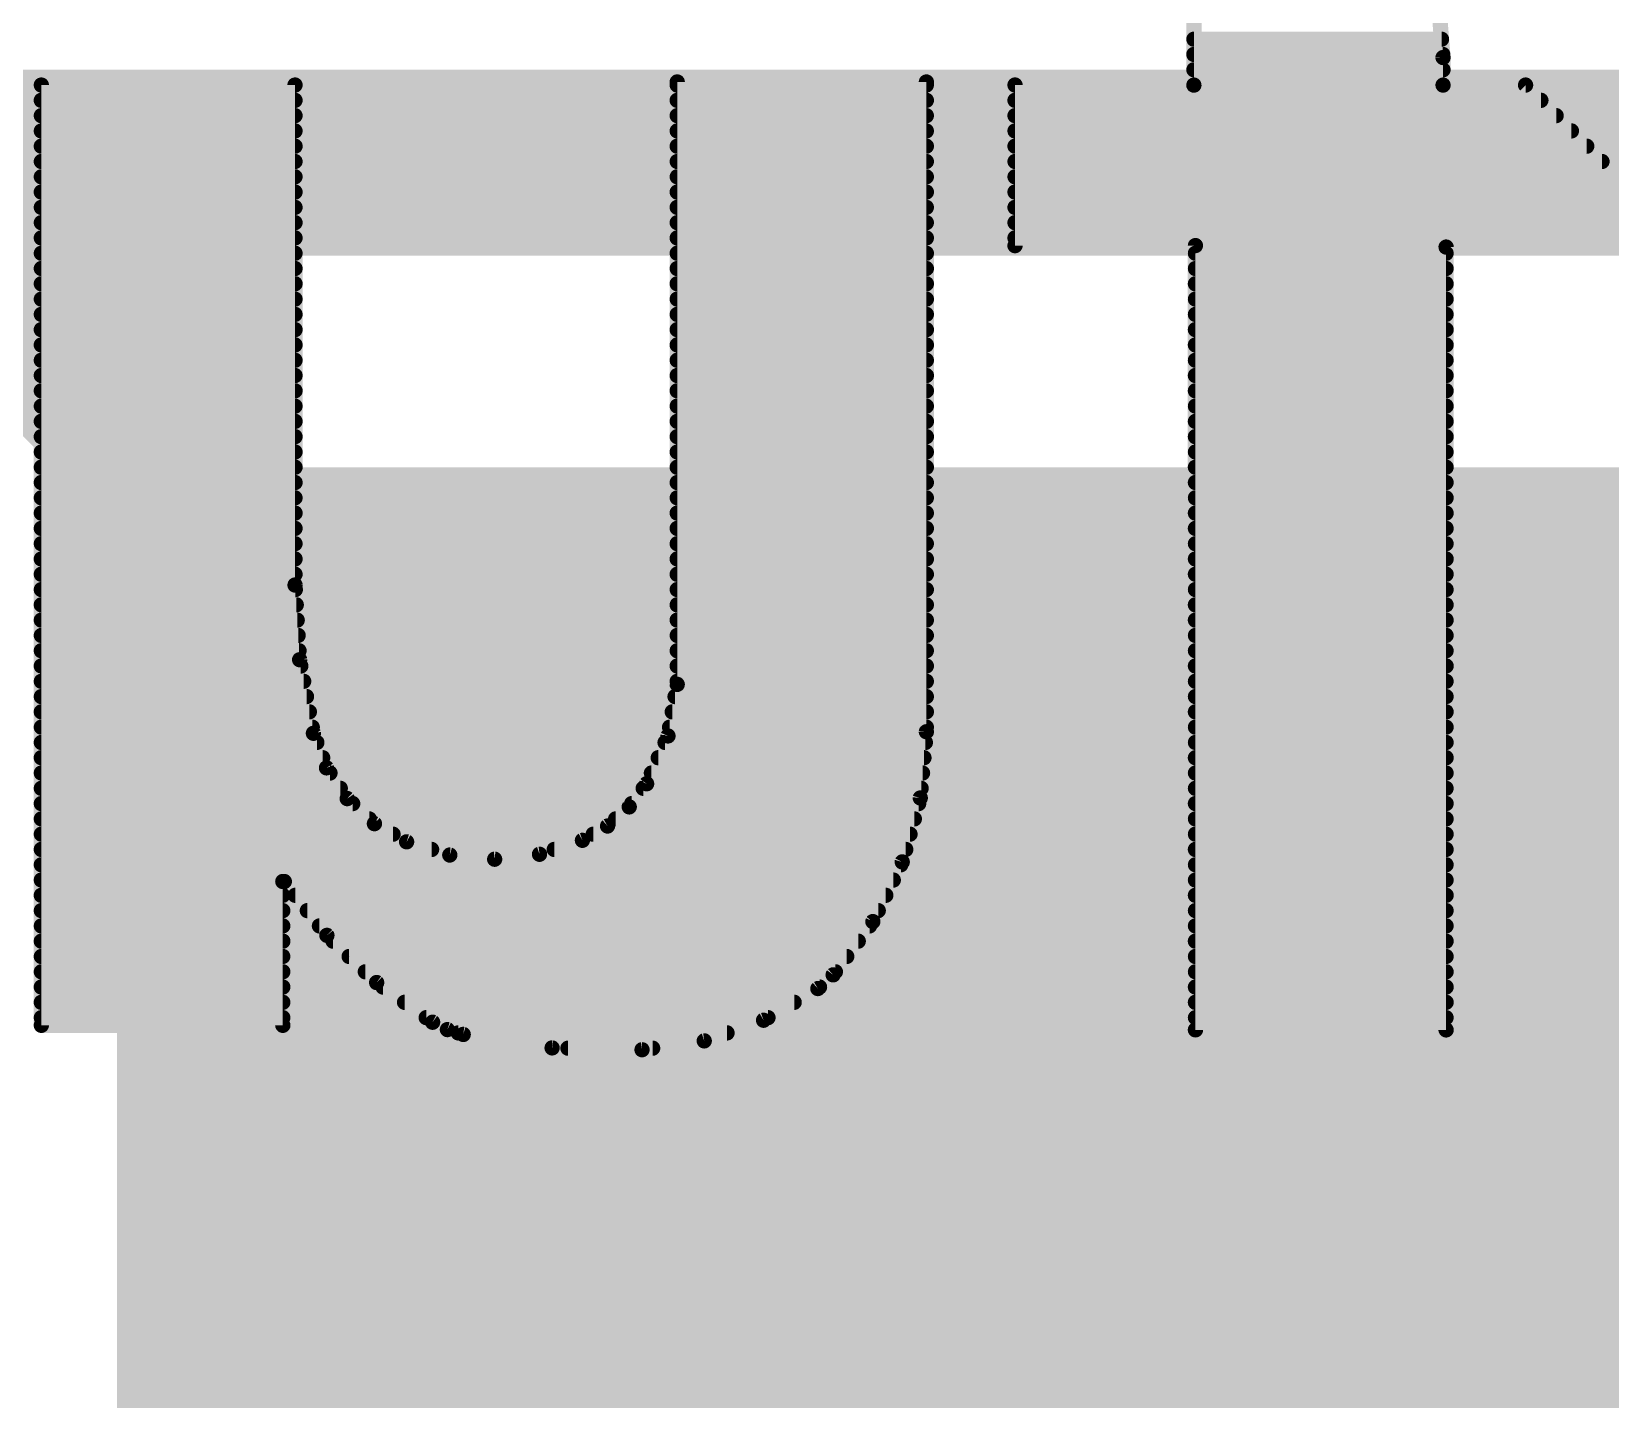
# Model space of a CAD drawing. Extents: x -128 to 56, y -3 to 18.
# Drawn here: x 26.601 to 29.224, y 10.618 to 12.89 of the extents above; entities that cross this region are included whole.
import ezdxf

# ---------------------------------------------------------------- set-up
doc = ezdxf.new("R2010")
doc.units = 0
for name, color, linetype in [('1', 12, 'CONTINUOUS'), ('16', 132, 'CONTINUOUS'), ('21', 53, 'CONTINUOUS'), ('22', 53, 'CONTINUOUS'), ('29', 253, 'CONTINUOUS'), ('31', 253, 'CONTINUOUS')]:
    doc.layers.add(name, color=color, linetype=linetype)

# ---------------------------------------------------------------- blocks, each defined once
blk = doc.blocks.new('RECT')
blk.add_solid([(-0.5, -0.5), (0.5, -0.5), (-0.5, 0.5), (0.5, 0.5)])

msp = doc.modelspace()

# ---------------------------------------------------------------- linework, layer by layer
at = {"layer": '1', "const_width": 0.254}
for points in [[(23.868, 15.116), (28.194, 10.79)], [(28.194, 10.79), (31.9074, 10.79)]]:
    msp.add_lwpolyline(points, dxfattribs=at)
at = {"layer": '1', "const_width": 0.127}
for points in [[(28.194, 10.8535, 1), (28.194, 10.7265)], [(28.1491, 10.7451, 1), (28.2389, 10.8349)]]:
    msp.add_lwpolyline(points, format="xyb", dxfattribs=at)
at = {"layer": '16', "const_width": 0.254}
msp.add_lwpolyline([(44.45, 12.7), (5.08, 12.7)], dxfattribs=at)
at = {"layer": '21', "const_width": 0.2032}
for points in [[(25.694, 11.62), (26.694, 12.62)], [(26.694, 12.62), (29.694, 12.62)]]:
    msp.add_lwpolyline(points, dxfattribs=at)
at = {"layer": '21', "const_width": 0.1016}
for points in [[(26.694, 12.6708, 1), (26.694, 12.5692)], [(26.7299, 12.5841, 1), (26.6581, 12.6559)]]:
    msp.add_lwpolyline(points, format="xyb", dxfattribs=at)
at = {"layer": '22', "const_width": 0.0254}
for points in [[(28.9458, 12.8473), (28.9281, 13.0607)], [(28.5318, 12.9413), (28.5318, 12.8016)], [(28.5318, 12.8778), (28.9433, 12.8778)], [(28.5318, 12.8524), (28.9454, 12.8524)], [(28.9458, 12.8016), (28.9458, 12.8473)], [(28.5318, 12.827), (28.9458, 12.827)], [(26.6167, 11.2395), (26.6167, 12.8016)], [(26.6167, 12.8016), (27.0383, 12.8016)], [(27.0383, 12.8016), (27.0383, 11.971)], [(27.6733, 11.8059), (27.6733, 12.8067)], [(27.6733, 12.8067), (28.0873, 12.8067)], [(27.6733, 12.8016), (28.0873, 12.8016)], [(28.0873, 12.8067), (28.0873, 11.7272)], [(28.5318, 12.8016), (28.2346, 12.8016)], [(28.2346, 12.8016), (28.2346, 12.5349)], [(28.5318, 12.8016), (28.9458, 12.8016)], [(29.083, 12.8016), (28.9458, 12.8016)], [(29.3497, 12.5349), (29.083, 12.8016)], [(26.6167, 12.7762), (27.0383, 12.7762)], [(27.6733, 12.7762), (28.0873, 12.7762)], [(28.2346, 12.7762), (29.1084, 12.7762)], [(26.6167, 12.7508), (27.0383, 12.7508)], [(27.6733, 12.7508), (28.0873, 12.7508)], [(28.2346, 12.7508), (29.1338, 12.7508)], [(26.6167, 12.7254), (27.0383, 12.7254)], [(27.6733, 12.7254), (28.0873, 12.7254)], [(28.2346, 12.7254), (29.1592, 12.7254)], [(26.6167, 12.7), (27.0383, 12.7)], [(27.6733, 12.7), (28.0873, 12.7)], [(28.2346, 12.7), (29.1846, 12.7)], [(26.6167, 12.6746), (27.0383, 12.6746)], [(27.6733, 12.6746), (28.0873, 12.6746)], [(28.2346, 12.6746), (29.21, 12.6746)], [(26.6167, 12.6492), (27.0383, 12.6492)], [(27.6733, 12.6492), (28.0873, 12.6492)], [(28.2346, 12.6492), (29.2354, 12.6492)], [(26.6167, 12.6238), (27.0383, 12.6238)], [(27.6733, 12.6238), (28.0873, 12.6238)], [(28.2346, 12.6238), (29.2608, 12.6238)], [(26.6167, 12.5984), (27.0383, 12.5984)], [(27.6733, 12.5984), (28.0873, 12.5984)], [(28.2346, 12.5984), (29.2862, 12.5984)], [(26.6167, 12.573), (27.0383, 12.573)], [(27.6733, 12.573), (28.0873, 12.573)], [(28.2346, 12.573), (29.3116, 12.573)], [(26.6167, 12.5476), (27.0383, 12.5476)], [(27.6733, 12.5476), (28.0873, 12.5476)], [(28.2346, 12.5476), (29.337, 12.5476)], [(28.2346, 12.5349), (28.5344, 12.5349)], [(28.5344, 12.5349), (28.5344, 11.2319)], [(28.9509, 12.5324), (29.3497, 12.5349)], [(28.9509, 11.2319), (28.9509, 12.5324)], [(26.6167, 12.5222), (27.0383, 12.5222)], [(27.6733, 12.5222), (28.0873, 12.5222)], [(28.5344, 12.5222), (28.9509, 12.5222)], [(26.6167, 12.4968), (27.0383, 12.4968)], [(27.6733, 12.4968), (28.0873, 12.4968)], [(28.5344, 12.4968), (28.9509, 12.4968)], [(26.6167, 12.4714), (27.0383, 12.4714)], [(27.6733, 12.4714), (28.0873, 12.4714)], [(28.5344, 12.4714), (28.9509, 12.4714)], [(26.6167, 12.446), (27.0383, 12.446)], [(27.6733, 12.446), (28.0873, 12.446)], [(28.5344, 12.446), (28.9509, 12.446)], [(26.6167, 12.4206), (27.0383, 12.4206)], [(27.6733, 12.4206), (28.0873, 12.4206)], [(28.5344, 12.4206), (28.9509, 12.4206)], [(26.6167, 12.3952), (27.0383, 12.3952)], [(27.6733, 12.3952), (28.0873, 12.3952)], [(28.5344, 12.3952), (28.9509, 12.3952)], [(26.6167, 12.3698), (27.0383, 12.3698)], [(26.6167, 12.3444), (27.0383, 12.3444)], [(27.6733, 12.3698), (28.0873, 12.3698)], [(27.6733, 12.3444), (28.0873, 12.3444)], [(28.5344, 12.3698), (28.9509, 12.3698)], [(28.5344, 12.3444), (28.9509, 12.3444)], [(26.6167, 12.319), (27.0383, 12.319)], [(27.6733, 12.319), (28.0873, 12.319)], [(28.5344, 12.319), (28.9509, 12.319)], [(26.6167, 12.2936), (27.0383, 12.2936)], [(27.6733, 12.2936), (28.0873, 12.2936)], [(28.5344, 12.2936), (28.9509, 12.2936)], [(26.6167, 12.2682), (27.0383, 12.2682)], [(27.6733, 12.2682), (28.0873, 12.2682)], [(28.5344, 12.2682), (28.9509, 12.2682)], [(26.6167, 12.2428), (27.0383, 12.2428)], [(27.6733, 12.2428), (28.0873, 12.2428)], [(28.5344, 12.2428), (28.9509, 12.2428)], [(26.6167, 12.2174), (27.0383, 12.2174)], [(27.6733, 12.2174), (28.0873, 12.2174)], [(28.5344, 12.2174), (28.9509, 12.2174)], [(26.6167, 12.192), (27.0383, 12.192)], [(27.6733, 12.192), (28.0873, 12.192)], [(28.5344, 12.192), (28.9509, 12.192)], [(26.6167, 12.1666), (27.0383, 12.1666)], [(27.6733, 12.1666), (28.0873, 12.1666)], [(28.5344, 12.1666), (28.9509, 12.1666)], [(26.6167, 12.1412), (27.0383, 12.1412)], [(27.6733, 12.1412), (28.0873, 12.1412)], [(28.5344, 12.1412), (28.9509, 12.1412)], [(26.6167, 12.1158), (27.0383, 12.1158)], [(27.6733, 12.1158), (28.0873, 12.1158)], [(28.5344, 12.1158), (28.9509, 12.1158)], [(26.6167, 12.0904), (27.0383, 12.0904)], [(27.6733, 12.0904), (28.0873, 12.0904)], [(28.5344, 12.0904), (28.9509, 12.0904)], [(26.6167, 12.065), (27.0383, 12.065)], [(27.6733, 12.065), (28.0873, 12.065)], [(28.5344, 12.065), (28.9509, 12.065)], [(26.6167, 12.0396), (27.0383, 12.0396)], [(27.6733, 12.0396), (28.0873, 12.0396)], [(28.5344, 12.0396), (28.9509, 12.0396)], [(26.6167, 12.0142), (27.0383, 12.0142)], [(27.6733, 12.0142), (28.0873, 12.0142)], [(28.5344, 12.0142), (28.9509, 12.0142)], [(26.6167, 11.9888), (27.0383, 11.9888)], [(27.6733, 11.9888), (28.0873, 11.9888)], [(28.5344, 11.9888), (28.9509, 11.9888)], [(26.6167, 11.9634), (27.0388, 11.9634)], [(27.0383, 11.971), (27.046, 11.8469)], [(27.6733, 11.9634), (28.0873, 11.9634)], [(28.5344, 11.9634), (28.9509, 11.9634)], [(26.6167, 11.938), (27.0403, 11.938)], [(27.6733, 11.938), (28.0873, 11.938)], [(28.5344, 11.938), (28.9509, 11.938)], [(26.6167, 11.9126), (27.0419, 11.9126)], [(27.6733, 11.9126), (28.0873, 11.9126)], [(28.5344, 11.9126), (28.9509, 11.9126)], [(26.6167, 11.8872), (27.0435, 11.8872)], [(27.6733, 11.8872), (28.0873, 11.8872)], [(28.5344, 11.8872), (28.9509, 11.8872)], [(26.6167, 11.8618), (27.045, 11.8618)], [(27.046, 11.8469), (27.0688, 11.7246)], [(27.6733, 11.8618), (28.0873, 11.8618)], [(28.5344, 11.8618), (28.9509, 11.8618)], [(26.6167, 11.8364), (27.0479, 11.8364)], [(27.6733, 11.8364), (28.0873, 11.8364)], [(28.5344, 11.8364), (28.9509, 11.8364)], [(26.6167, 11.811), (27.0527, 11.811)], [(27.658, 11.7202), (27.6733, 11.8059)], [(27.6733, 11.811), (28.0873, 11.811)], [(28.5344, 11.811), (28.9509, 11.811)], [(26.6167, 11.7856), (27.0574, 11.7856)], [(27.6697, 11.7856), (28.0873, 11.7856)], [(28.5344, 11.7856), (28.9509, 11.7856)], [(26.6167, 11.7602), (27.0621, 11.7602)], [(27.6651, 11.7602), (28.0873, 11.7602)], [(28.5344, 11.7602), (28.9509, 11.7602)], [(26.6167, 11.7348), (27.0669, 11.7348)], [(27.0688, 11.7246), (27.0906, 11.6671)], [(27.6225, 11.6408), (27.658, 11.7202)], [(27.6606, 11.7348), (28.0873, 11.7348)], [(28.0873, 11.7272), (28.0772, 11.6172)], [(28.5344, 11.7348), (28.9509, 11.7348)], [(26.6167, 11.7094), (27.0746, 11.7094)], [(27.6531, 11.7094), (28.0857, 11.7094)], [(28.5344, 11.7094), (28.9509, 11.7094)], [(26.6167, 11.684), (27.0842, 11.684)], [(27.0906, 11.6671), (27.125, 11.6162)], [(27.6418, 11.684), (28.0833, 11.684)], [(28.5344, 11.684), (28.9509, 11.684)], [(26.6167, 11.6586), (27.0964, 11.6586)], [(27.5936, 11.6024), (27.6225, 11.6408)], [(27.6304, 11.6586), (28.081, 11.6586)], [(28.5344, 11.6586), (28.9509, 11.6586)], [(26.6167, 11.6332), (27.1135, 11.6332)], [(27.125, 11.6162), (27.1702, 11.5745)], [(27.6168, 11.6332), (28.0787, 11.6332)], [(28.0772, 11.6172), (28.0472, 11.5109)], [(28.5344, 11.6332), (28.9509, 11.6332)], [(26.6167, 11.6078), (27.1341, 11.6078)], [(27.5576, 11.5706), (27.5936, 11.6024)], [(27.5977, 11.6078), (28.0745, 11.6078)], [(28.5344, 11.6078), (28.9509, 11.6078)], [(26.6167, 11.5824), (27.1616, 11.5824)], [(26.6167, 11.557), (27.2012, 11.557)], [(27.1702, 11.5745), (27.2237, 11.5443)], [(27.5158, 11.5468), (27.5576, 11.5706)], [(27.5337, 11.557), (28.0602, 11.557)], [(27.571, 11.5824), (28.0674, 11.5824)], [(28.5344, 11.5824), (28.9509, 11.5824)], [(28.5344, 11.557), (28.9509, 11.557)], [(26.6167, 11.5316), (27.2652, 11.5316)], [(27.2237, 11.5443), (27.2954, 11.5224)], [(27.4445, 11.5237), (27.5158, 11.5468)], [(27.469, 11.5316), (28.0531, 11.5316)], [(28.5344, 11.5316), (28.9509, 11.5316)], [(26.6167, 11.5062), (28.0449, 11.5062)], [(27.2954, 11.5224), (27.37, 11.5154)], [(27.37, 11.5154), (27.4445, 11.5237)], [(28.0472, 11.5109), (27.9984, 11.4118)], [(28.5344, 11.5062), (28.9509, 11.5062)], [(26.6167, 11.4808), (28.0324, 11.4808)], [(27.0205, 11.4783), (27.018, 11.4783)], [(27.018, 11.4783), (27.018, 11.2395)], [(27.0912, 11.3889), (27.0205, 11.4783)], [(28.5344, 11.4808), (28.9509, 11.4808)], [(26.6167, 11.4554), (27.018, 11.4554)], [(27.0386, 11.4554), (28.0199, 11.4554)], [(28.5344, 11.4554), (28.9509, 11.4554)], [(26.6167, 11.43), (27.018, 11.43)], [(27.0587, 11.43), (28.0074, 11.43)], [(28.5344, 11.43), (28.9509, 11.43)], [(26.6167, 11.4046), (27.018, 11.4046)], [(27.0788, 11.4046), (27.993, 11.4046)], [(27.9984, 11.4118), (27.9324, 11.3233)], [(28.5344, 11.4046), (28.9509, 11.4046)], [(26.6167, 11.3792), (27.018, 11.3792)], [(27.1739, 11.3105), (27.0912, 11.3889)], [(27.1015, 11.3792), (27.9741, 11.3792)], [(28.5344, 11.3792), (28.9509, 11.3792)], [(26.6167, 11.3538), (27.018, 11.3538)], [(27.1282, 11.3538), (27.9551, 11.3538)], [(28.5344, 11.3538), (28.9509, 11.3538)], [(26.6167, 11.3284), (27.018, 11.3284)], [(27.155, 11.3284), (27.9362, 11.3284)], [(27.9324, 11.3233), (27.907, 11.3005)], [(28.5344, 11.3284), (28.9509, 11.3284)], [(26.6167, 11.303), (27.018, 11.303)], [(27.2669, 11.2446), (27.1739, 11.3105)], [(27.1845, 11.303), (27.9098, 11.303)], [(27.907, 11.3005), (27.8168, 11.2479)], [(28.5344, 11.303), (28.9509, 11.303)], [(26.6167, 11.2776), (27.018, 11.2776)], [(27.2203, 11.2776), (27.8677, 11.2776)], [(28.5344, 11.2776), (28.9509, 11.2776)], [(26.6167, 11.2522), (27.018, 11.2522)], [(27.2562, 11.2522), (27.8242, 11.2522)], [(27.2915, 11.2323), (27.2669, 11.2446)], [(27.8168, 11.2479), (27.7182, 11.2136)], [(28.5344, 11.2522), (28.9509, 11.2522)], [(27.018, 11.2395), (26.6167, 11.2395)], [(27.3177, 11.2243), (27.2915, 11.2323)], [(27.3096, 11.2268), (27.7561, 11.2268)], [(27.4655, 11.2019), (27.3177, 11.2243)], [(28.5344, 11.2319), (28.9509, 11.2319)], [(27.6149, 11.1989), (27.4655, 11.2019)], [(27.4918, 11.2014), (27.6325, 11.2014)], [(27.7182, 11.2136), (27.6149, 11.1989)]]:
    msp.add_lwpolyline(points, dxfattribs=at)
at = {"layer": '22', "const_width": 0.0127}
for points in [[(28.5318, 12.8841, 1), (28.5318, 12.8715)], [(28.9433, 12.8715, 1), (28.9433, 12.8841)], [(28.5318, 12.8588, 1), (28.5318, 12.8461)], [(28.9522, 12.8473, 1), (28.9395, 12.8473)], [(28.9454, 12.8461, 1), (28.9454, 12.8588)], [(28.5318, 12.8333, 1), (28.5318, 12.8207)], [(28.9395, 12.8468, 1), (28.9521, 12.8478)], [(28.9458, 12.8207, 1), (28.9458, 12.8333)], [(26.6231, 12.8016, 1), (26.6104, 12.8016)], [(26.6167, 12.8079, 1), (26.6167, 12.7953)], [(27.0447, 12.8016, 1), (27.0319, 12.8016)], [(27.0383, 12.7953, 1), (27.0383, 12.8079)], [(27.6797, 12.8067, 1), (27.6669, 12.8067)], [(27.6733, 12.8131, 1), (27.6733, 12.8004)], [(27.6733, 12.8079, 1), (27.6733, 12.7953)], [(28.0937, 12.8067, 1), (28.081, 12.8067)], [(28.0873, 12.8004, 1), (28.0873, 12.8131)], [(28.0873, 12.7953, 1), (28.0873, 12.8079)], [(28.241, 12.8016, 1), (28.2282, 12.8016)], [(28.2346, 12.8079, 1), (28.2346, 12.7953)], [(28.5318, 12.8079, 1), (28.5318, 12.7953)], [(28.5254, 12.8016, 1), (28.5382, 12.8016)], [(28.5318, 12.7953, 1), (28.5318, 12.8079)], [(28.9458, 12.8079, 1), (28.9458, 12.7953)], [(28.9395, 12.8016, 1), (28.9522, 12.8016)], [(28.9458, 12.7953, 1), (28.9458, 12.8079)], [(29.0875, 12.8061, 1), (29.0785, 12.7971)], [(29.083, 12.7953, 1), (29.083, 12.8079)], [(26.6167, 12.7826, 1), (26.6167, 12.7699)], [(27.0383, 12.7699, 1), (27.0383, 12.7826)], [(27.6733, 12.7826, 1), (27.6733, 12.7699)], [(28.0873, 12.7699, 1), (28.0873, 12.7826)], [(28.2346, 12.7826, 1), (28.2346, 12.7699)], [(29.1084, 12.7699, 1), (29.1084, 12.7826)], [(26.6167, 12.7571, 1), (26.6167, 12.7445)], [(27.0383, 12.7445, 1), (27.0383, 12.7571)], [(27.6733, 12.7571, 1), (27.6733, 12.7445)], [(28.0873, 12.7445, 1), (28.0873, 12.7571)], [(28.2346, 12.7571, 1), (28.2346, 12.7445)], [(29.1338, 12.7445, 1), (29.1338, 12.7571)], [(26.6167, 12.7317, 1), (26.6167, 12.7191)], [(27.0383, 12.7191, 1), (27.0383, 12.7317)], [(27.6733, 12.7317, 1), (27.6733, 12.7191)], [(28.0873, 12.7191, 1), (28.0873, 12.7317)], [(28.2346, 12.7317, 1), (28.2346, 12.7191)], [(29.1592, 12.7191, 1), (29.1592, 12.7317)], [(26.6167, 12.7064, 1), (26.6167, 12.6937)], [(27.0383, 12.6937, 1), (27.0383, 12.7064)], [(27.6733, 12.7064, 1), (27.6733, 12.6937)], [(28.0873, 12.6937, 1), (28.0873, 12.7064)], [(28.2346, 12.7064, 1), (28.2346, 12.6937)], [(29.1846, 12.6937, 1), (29.1846, 12.7064)], [(26.6167, 12.6809, 1), (26.6167, 12.6683)], [(27.0383, 12.6683, 1), (27.0383, 12.6809)], [(27.6733, 12.6809, 1), (27.6733, 12.6683)], [(28.0873, 12.6683, 1), (28.0873, 12.6809)], [(28.2346, 12.6809, 1), (28.2346, 12.6683)], [(29.21, 12.6683, 1), (29.21, 12.6809)], [(26.6167, 12.6555, 1), (26.6167, 12.6429)], [(27.0383, 12.6429, 1), (27.0383, 12.6555)], [(27.6733, 12.6555, 1), (27.6733, 12.6429)], [(28.0873, 12.6429, 1), (28.0873, 12.6555)], [(28.2346, 12.6555, 1), (28.2346, 12.6429)], [(26.6167, 12.6302, 1), (26.6167, 12.6175)], [(27.0383, 12.6175, 1), (27.0383, 12.6302)], [(27.6733, 12.6302, 1), (27.6733, 12.6175)], [(28.0873, 12.6175, 1), (28.0873, 12.6302)], [(28.2346, 12.6302, 1), (28.2346, 12.6175)], [(26.6167, 12.6047, 1), (26.6167, 12.5921)], [(27.0383, 12.5921, 1), (27.0383, 12.6047)], [(27.6733, 12.6047, 1), (27.6733, 12.5921)], [(28.0873, 12.5921, 1), (28.0873, 12.6047)], [(28.2346, 12.6047, 1), (28.2346, 12.5921)], [(26.6167, 12.5793, 1), (26.6167, 12.5667)], [(27.0383, 12.5667, 1), (27.0383, 12.5793)], [(27.6733, 12.5793, 1), (27.6733, 12.5667)], [(28.0873, 12.5667, 1), (28.0873, 12.5793)], [(28.2346, 12.5793, 1), (28.2346, 12.5667)], [(26.6167, 12.554, 1), (26.6167, 12.5413)], [(27.0383, 12.5413, 1), (27.0383, 12.554)], [(27.6733, 12.554, 1), (27.6733, 12.5413)], [(28.0873, 12.5413, 1), (28.0873, 12.554)], [(28.2282, 12.5349, 1), (28.241, 12.5349)], [(28.2346, 12.554, 1), (28.2346, 12.5413)], [(28.2346, 12.5412, 1), (28.2346, 12.5286)], [(28.5408, 12.5349, 1), (28.5281, 12.5349)], [(28.5344, 12.5286, 1), (28.5344, 12.5412)], [(28.9573, 12.5324, 1), (28.9445, 12.5324)], [(28.9509, 12.5387, 1), (28.9509, 12.5261)], [(26.6167, 12.5285, 1), (26.6167, 12.5159)], [(27.0383, 12.5159, 1), (27.0383, 12.5285)], [(27.6733, 12.5285, 1), (27.6733, 12.5159)], [(28.0873, 12.5159, 1), (28.0873, 12.5285)], [(28.5344, 12.5285, 1), (28.5344, 12.5159)], [(28.9509, 12.5159, 1), (28.9509, 12.5285)], [(26.6167, 12.5031, 1), (26.6167, 12.4905)], [(27.0383, 12.4905, 1), (27.0383, 12.5031)], [(27.6733, 12.5031, 1), (27.6733, 12.4905)], [(28.0873, 12.4905, 1), (28.0873, 12.5031)], [(28.5344, 12.5031, 1), (28.5344, 12.4905)], [(28.9509, 12.4905, 1), (28.9509, 12.5031)], [(26.6167, 12.4778, 1), (26.6167, 12.4651)], [(27.0383, 12.4651, 1), (27.0383, 12.4778)], [(27.6733, 12.4778, 1), (27.6733, 12.4651)], [(28.0873, 12.4651, 1), (28.0873, 12.4778)], [(28.5344, 12.4778, 1), (28.5344, 12.4651)], [(28.9509, 12.4651, 1), (28.9509, 12.4778)], [(26.6167, 12.4523, 1), (26.6167, 12.4397)], [(27.0383, 12.4397, 1), (27.0383, 12.4523)], [(27.6733, 12.4523, 1), (27.6733, 12.4397)], [(28.0873, 12.4397, 1), (28.0873, 12.4523)], [(28.5344, 12.4523, 1), (28.5344, 12.4397)], [(28.9509, 12.4397, 1), (28.9509, 12.4523)], [(26.6167, 12.4269, 1), (26.6167, 12.4143)], [(27.0383, 12.4143, 1), (27.0383, 12.4269)], [(27.6733, 12.4269, 1), (27.6733, 12.4143)], [(28.0873, 12.4143, 1), (28.0873, 12.4269)], [(28.5344, 12.4269, 1), (28.5344, 12.4143)], [(28.9509, 12.4143, 1), (28.9509, 12.4269)], [(26.6167, 12.4016, 1), (26.6167, 12.3889)], [(27.0383, 12.3889, 1), (27.0383, 12.4016)], [(27.6733, 12.4016, 1), (27.6733, 12.3889)], [(28.0873, 12.3889, 1), (28.0873, 12.4016)], [(28.5344, 12.4016, 1), (28.5344, 12.3889)], [(28.9509, 12.3889, 1), (28.9509, 12.4016)], [(26.6167, 12.3762, 1), (26.6167, 12.3635)], [(26.6167, 12.3507, 1), (26.6167, 12.3381)], [(27.0383, 12.3635, 1), (27.0383, 12.3762)], [(27.0383, 12.3381, 1), (27.0383, 12.3507)], [(27.6733, 12.3762, 1), (27.6733, 12.3635)], [(27.6733, 12.3507, 1), (27.6733, 12.3381)], [(28.0873, 12.3635, 1), (28.0873, 12.3762)], [(28.0873, 12.3381, 1), (28.0873, 12.3507)], [(28.5344, 12.3762, 1), (28.5344, 12.3635)], [(28.5344, 12.3507, 1), (28.5344, 12.3381)], [(28.9509, 12.3635, 1), (28.9509, 12.3762)], [(28.9509, 12.3381, 1), (28.9509, 12.3507)], [(26.6167, 12.3254, 1), (26.6167, 12.3127)], [(27.0383, 12.3127, 1), (27.0383, 12.3254)], [(27.6733, 12.3254, 1), (27.6733, 12.3127)], [(28.0873, 12.3127, 1), (28.0873, 12.3254)], [(28.5344, 12.3254, 1), (28.5344, 12.3127)], [(28.9509, 12.3127, 1), (28.9509, 12.3254)], [(26.6167, 12.3, 1), (26.6167, 12.2873)], [(27.0383, 12.2873, 1), (27.0383, 12.3)], [(27.6733, 12.3, 1), (27.6733, 12.2873)], [(28.0873, 12.2873, 1), (28.0873, 12.3)], [(28.5344, 12.3, 1), (28.5344, 12.2873)], [(28.9509, 12.2873, 1), (28.9509, 12.3)], [(26.6167, 12.2745, 1), (26.6167, 12.2619)], [(27.0383, 12.2619, 1), (27.0383, 12.2745)], [(27.6733, 12.2745, 1), (27.6733, 12.2619)], [(28.0873, 12.2619, 1), (28.0873, 12.2745)], [(28.5344, 12.2745, 1), (28.5344, 12.2619)], [(28.9509, 12.2619, 1), (28.9509, 12.2745)], [(26.6167, 12.2492, 1), (26.6167, 12.2365)], [(27.0383, 12.2365, 1), (27.0383, 12.2492)], [(27.6733, 12.2492, 1), (27.6733, 12.2365)], [(28.0873, 12.2365, 1), (28.0873, 12.2492)], [(28.5344, 12.2492, 1), (28.5344, 12.2365)], [(28.9509, 12.2365, 1), (28.9509, 12.2492)], [(26.6167, 12.2238, 1), (26.6167, 12.2111)], [(27.0383, 12.2111, 1), (27.0383, 12.2238)], [(27.6733, 12.2238, 1), (27.6733, 12.2111)], [(28.0873, 12.2111, 1), (28.0873, 12.2238)], [(28.5344, 12.2238, 1), (28.5344, 12.2111)], [(28.9509, 12.2111, 1), (28.9509, 12.2238)], [(26.6167, 12.1983, 1), (26.6167, 12.1857)], [(27.0383, 12.1857, 1), (27.0383, 12.1983)], [(27.6733, 12.1983, 1), (27.6733, 12.1857)], [(28.0873, 12.1857, 1), (28.0873, 12.1983)], [(28.5344, 12.1983, 1), (28.5344, 12.1857)], [(28.9509, 12.1857, 1), (28.9509, 12.1983)], [(26.6167, 12.173, 1), (26.6167, 12.1603)], [(27.0383, 12.1603, 1), (27.0383, 12.173)], [(27.6733, 12.173, 1), (27.6733, 12.1603)], [(28.0873, 12.1603, 1), (28.0873, 12.173)], [(28.5344, 12.173, 1), (28.5344, 12.1603)], [(28.9509, 12.1603, 1), (28.9509, 12.173)], [(26.6167, 12.1476, 1), (26.6167, 12.1349)], [(27.0383, 12.1349, 1), (27.0383, 12.1476)], [(27.6733, 12.1476, 1), (27.6733, 12.1349)], [(28.0873, 12.1349, 1), (28.0873, 12.1476)], [(28.5344, 12.1476, 1), (28.5344, 12.1349)], [(28.9509, 12.1349, 1), (28.9509, 12.1476)], [(26.6167, 12.1221, 1), (26.6167, 12.1095)], [(27.0383, 12.1095, 1), (27.0383, 12.1221)], [(27.6733, 12.1221, 1), (27.6733, 12.1095)], [(28.0873, 12.1095, 1), (28.0873, 12.1221)], [(28.5344, 12.1221, 1), (28.5344, 12.1095)], [(28.9509, 12.1095, 1), (28.9509, 12.1221)], [(26.6167, 12.0968, 1), (26.6167, 12.0841)], [(27.0383, 12.0841, 1), (27.0383, 12.0968)], [(27.6733, 12.0968, 1), (27.6733, 12.0841)], [(28.0873, 12.0841, 1), (28.0873, 12.0968)], [(28.5344, 12.0968, 1), (28.5344, 12.0841)], [(28.9509, 12.0841, 1), (28.9509, 12.0968)], [(26.6167, 12.0714, 1), (26.6167, 12.0587)], [(27.0383, 12.0587, 1), (27.0383, 12.0714)], [(27.6733, 12.0714, 1), (27.6733, 12.0587)], [(28.0873, 12.0587, 1), (28.0873, 12.0714)], [(28.5344, 12.0714, 1), (28.5344, 12.0587)], [(28.9509, 12.0587, 1), (28.9509, 12.0714)], [(26.6167, 12.0459, 1), (26.6167, 12.0333)], [(27.0383, 12.0333, 1), (27.0383, 12.0459)], [(27.6733, 12.0459, 1), (27.6733, 12.0333)], [(28.0873, 12.0333, 1), (28.0873, 12.0459)], [(28.5344, 12.0459, 1), (28.5344, 12.0333)], [(28.9509, 12.0333, 1), (28.9509, 12.0459)], [(26.6167, 12.0206, 1), (26.6167, 12.0079)], [(27.0383, 12.0079, 1), (27.0383, 12.0206)], [(27.6733, 12.0206, 1), (27.6733, 12.0079)], [(28.0873, 12.0079, 1), (28.0873, 12.0206)], [(28.5344, 12.0206, 1), (28.5344, 12.0079)], [(28.9509, 12.0079, 1), (28.9509, 12.0206)], [(26.6167, 11.9952, 1), (26.6167, 11.9825)], [(27.0383, 11.9825, 1), (27.0383, 11.9952)], [(27.6733, 11.9952, 1), (27.6733, 11.9825)], [(28.0873, 11.9825, 1), (28.0873, 11.9952)], [(28.5344, 11.9952, 1), (28.5344, 11.9825)], [(28.9509, 11.9825, 1), (28.9509, 11.9952)], [(26.6167, 11.9697, 1), (26.6167, 11.9571)], [(27.0319, 11.971, 1), (27.0447, 11.971)], [(27.0446, 11.9714, 1), (27.032, 11.9706)], [(27.0388, 11.9571, 1), (27.0388, 11.9697)], [(27.6733, 11.9697, 1), (27.6733, 11.9571)], [(28.0873, 11.9571, 1), (28.0873, 11.9697)], [(28.5344, 11.9697, 1), (28.5344, 11.9571)], [(28.9509, 11.9571, 1), (28.9509, 11.9697)], [(26.6167, 11.9444, 1), (26.6167, 11.9317)], [(27.0403, 11.9317, 1), (27.0403, 11.9444)], [(27.6733, 11.9444, 1), (27.6733, 11.9317)], [(28.0873, 11.9317, 1), (28.0873, 11.9444)], [(28.5344, 11.9444, 1), (28.5344, 11.9317)], [(28.9509, 11.9317, 1), (28.9509, 11.9444)], [(26.6167, 11.919, 1), (26.6167, 11.9063)], [(27.0419, 11.9063, 1), (27.0419, 11.919)], [(27.6733, 11.919, 1), (27.6733, 11.9063)], [(28.0873, 11.9063, 1), (28.0873, 11.919)], [(28.5344, 11.919, 1), (28.5344, 11.9063)], [(28.9509, 11.9063, 1), (28.9509, 11.919)], [(26.6167, 11.8935, 1), (26.6167, 11.8809)], [(27.0435, 11.8809, 1), (27.0435, 11.8935)], [(27.6733, 11.8935, 1), (27.6733, 11.8809)], [(28.0873, 11.8809, 1), (28.0873, 11.8935)], [(28.5344, 11.8935, 1), (28.5344, 11.8809)], [(28.9509, 11.8809, 1), (28.9509, 11.8935)], [(26.6167, 11.8681, 1), (26.6167, 11.8555)], [(27.0522, 11.848, 1), (27.0397, 11.8457)], [(27.045, 11.8555, 1), (27.045, 11.8681)], [(27.6733, 11.8681, 1), (27.6733, 11.8555)], [(28.0873, 11.8555, 1), (28.0873, 11.8681)], [(28.5344, 11.8681, 1), (28.5344, 11.8555)], [(28.9509, 11.8555, 1), (28.9509, 11.8681)], [(26.6167, 11.8428, 1), (26.6167, 11.8301)], [(27.0396, 11.8465, 1), (27.0523, 11.8473)], [(27.0479, 11.8301, 1), (27.0479, 11.8428)], [(27.6733, 11.8428, 1), (27.6733, 11.8301)], [(28.0873, 11.8301, 1), (28.0873, 11.8428)], [(28.5344, 11.8428, 1), (28.5344, 11.8301)], [(28.9509, 11.8301, 1), (28.9509, 11.8428)], [(26.6167, 11.8173, 1), (26.6167, 11.8047)], [(27.0527, 11.8047, 1), (27.0527, 11.8173)], [(27.6669, 11.8059, 1), (27.6797, 11.8059)], [(27.6733, 11.8173, 1), (27.6733, 11.8047)], [(27.6796, 11.8048, 1), (27.667, 11.807)], [(28.0873, 11.8047, 1), (28.0873, 11.8173)], [(28.5344, 11.8173, 1), (28.5344, 11.8047)], [(28.9509, 11.8047, 1), (28.9509, 11.8173)], [(26.6167, 11.7919, 1), (26.6167, 11.7793)], [(27.0574, 11.7793, 1), (27.0574, 11.7919)], [(27.6697, 11.7919, 1), (27.6697, 11.7793)], [(28.0873, 11.7793, 1), (28.0873, 11.7919)], [(28.5344, 11.7919, 1), (28.5344, 11.7793)], [(28.9509, 11.7793, 1), (28.9509, 11.7919)], [(26.6167, 11.7666, 1), (26.6167, 11.7539)], [(27.0621, 11.7539, 1), (27.0621, 11.7666)], [(27.6651, 11.7666, 1), (27.6651, 11.7539)], [(28.0873, 11.7539, 1), (28.0873, 11.7666)], [(28.5344, 11.7666, 1), (28.5344, 11.7539)], [(28.9509, 11.7539, 1), (28.9509, 11.7666)], [(26.6167, 11.7411, 1), (26.6167, 11.7285)], [(27.0747, 11.7269, 1), (27.0629, 11.7223)], [(27.0626, 11.7234, 1), (27.075, 11.7258)], [(27.0669, 11.7285, 1), (27.0669, 11.7411)], [(27.6517, 11.7214, 1), (27.6642, 11.7191)], [(27.6638, 11.7177, 1), (27.6522, 11.7228)], [(27.6606, 11.7411, 1), (27.6606, 11.7285)], [(28.0936, 11.7266, 1), (28.081, 11.7278)], [(28.081, 11.7272, 1), (28.0937, 11.7272)], [(28.0873, 11.7285, 1), (28.0873, 11.7411)], [(28.5344, 11.7411, 1), (28.5344, 11.7285)], [(28.9509, 11.7285, 1), (28.9509, 11.7411)], [(26.6167, 11.7157, 1), (26.6167, 11.7031)], [(27.0746, 11.7031, 1), (27.0746, 11.7157)], [(27.6531, 11.7157, 1), (27.6531, 11.7031)], [(28.0857, 11.7031, 1), (28.0857, 11.7157)], [(28.5344, 11.7157, 1), (28.5344, 11.7031)], [(28.9509, 11.7031, 1), (28.9509, 11.7157)], [(26.6167, 11.6904, 1), (26.6167, 11.6777)], [(27.0842, 11.6777, 1), (27.0842, 11.6904)], [(27.0959, 11.6707, 1), (27.0853, 11.6636)], [(27.0847, 11.6649, 1), (27.0965, 11.6694)], [(27.6418, 11.6904, 1), (27.6418, 11.6777)], [(28.0833, 11.6777, 1), (28.0833, 11.6904)], [(28.5344, 11.6904, 1), (28.5344, 11.6777)], [(28.9509, 11.6777, 1), (28.9509, 11.6904)], [(26.6167, 11.6649, 1), (26.6167, 11.6523)], [(27.0964, 11.6523, 1), (27.0964, 11.6649)], [(27.6167, 11.6434, 1), (27.6283, 11.6382)], [(27.6276, 11.637, 1), (27.6174, 11.6446)], [(27.6304, 11.6649, 1), (27.6304, 11.6523)], [(28.081, 11.6523, 1), (28.081, 11.6649)], [(28.5344, 11.6649, 1), (28.5344, 11.6523)], [(28.9509, 11.6523, 1), (28.9509, 11.6649)], [(26.6167, 11.6395, 1), (26.6167, 11.6269)], [(27.1135, 11.6269, 1), (27.1135, 11.6395)], [(27.1293, 11.6209, 1), (27.1207, 11.6115)], [(27.1197, 11.6126, 1), (27.1303, 11.6197)], [(27.6168, 11.6395, 1), (27.6168, 11.6269)], [(28.0709, 11.6178, 1), (28.0835, 11.6166)], [(28.0833, 11.6155, 1), (28.0711, 11.6189)], [(28.0787, 11.6269, 1), (28.0787, 11.6395)], [(28.5344, 11.6395, 1), (28.5344, 11.6269)], [(28.9509, 11.6269, 1), (28.9509, 11.6395)], [(26.6167, 11.6142, 1), (26.6167, 11.6015)], [(27.1341, 11.6015, 1), (27.1341, 11.6142)], [(27.5886, 11.6062, 1), (27.5987, 11.5985)], [(27.5978, 11.5976, 1), (27.5894, 11.6071)], [(27.5977, 11.6142, 1), (27.5977, 11.6015)], [(28.0745, 11.6015, 1), (28.0745, 11.6142)], [(28.5344, 11.6142, 1), (28.5344, 11.6015)], [(28.9509, 11.6015, 1), (28.9509, 11.6142)], [(26.6167, 11.5887, 1), (26.6167, 11.5761)], [(26.6167, 11.5633, 1), (26.6167, 11.5507)], [(27.1616, 11.5761, 1), (27.1616, 11.5887)], [(27.1733, 11.58, 1), (27.167, 11.569)], [(27.1659, 11.5698, 1), (27.1745, 11.5792)], [(27.2012, 11.5507, 1), (27.2012, 11.5633)], [(27.5337, 11.5633, 1), (27.5337, 11.5507)], [(27.5534, 11.5753, 1), (27.5618, 11.5658)], [(27.5607, 11.5651, 1), (27.5544, 11.5761)], [(27.571, 11.5887, 1), (27.571, 11.5761)], [(28.0602, 11.5507, 1), (28.0602, 11.5633)], [(28.0674, 11.5761, 1), (28.0674, 11.5887)], [(28.5344, 11.5887, 1), (28.5344, 11.5761)], [(28.5344, 11.5633, 1), (28.5344, 11.5507)], [(28.9509, 11.5761, 1), (28.9509, 11.5887)], [(28.9509, 11.5507, 1), (28.9509, 11.5633)], [(26.6167, 11.538, 1), (26.6167, 11.5253)], [(27.2256, 11.5504, 1), (27.2218, 11.5382)], [(27.2206, 11.5388, 1), (27.2268, 11.5498)], [(27.2652, 11.5253, 1), (27.2652, 11.538)], [(27.469, 11.538, 1), (27.469, 11.5253)], [(27.5127, 11.5523, 1), (27.5189, 11.5413)], [(27.5178, 11.5408, 1), (27.5138, 11.5528)], [(28.0531, 11.5253, 1), (28.0531, 11.538)], [(28.5344, 11.538, 1), (28.5344, 11.5253)], [(28.9509, 11.5253, 1), (28.9509, 11.538)], [(26.6167, 11.5125, 1), (26.6167, 11.4999)], [(27.296, 11.5287, 1), (27.2948, 11.5161)], [(27.2935, 11.5163, 1), (27.2972, 11.5285)], [(27.3693, 11.5217, 1), (27.3707, 11.5091)], [(27.3694, 11.5091, 1), (27.3706, 11.5217)], [(27.4425, 11.5297, 1), (27.4465, 11.5176)], [(27.4452, 11.5173, 1), (27.4438, 11.53)], [(28.0411, 11.5126, 1), (28.0534, 11.5092)], [(28.0529, 11.5081, 1), (28.0415, 11.5137)], [(28.0449, 11.4999, 1), (28.0449, 11.5125)], [(28.5344, 11.5125, 1), (28.5344, 11.4999)], [(28.9509, 11.4999, 1), (28.9509, 11.5125)], [(26.6167, 11.4871, 1), (26.6167, 11.4745)], [(27.018, 11.4847, 1), (27.018, 11.472)], [(27.0244, 11.4783, 1), (27.0116, 11.4783)], [(27.0255, 11.4822, 1), (27.0155, 11.4744)], [(27.0205, 11.472, 1), (27.0205, 11.4847)], [(28.0324, 11.4745, 1), (28.0324, 11.4871)], [(28.5344, 11.4871, 1), (28.5344, 11.4745)], [(28.9509, 11.4745, 1), (28.9509, 11.4871)], [(26.6167, 11.4618, 1), (26.6167, 11.4491)], [(27.018, 11.4491, 1), (27.018, 11.4618)], [(27.0386, 11.4618, 1), (27.0386, 11.4491)], [(28.0199, 11.4491, 1), (28.0199, 11.4618)], [(28.5344, 11.4618, 1), (28.5344, 11.4491)], [(28.9509, 11.4491, 1), (28.9509, 11.4618)], [(26.6167, 11.4363, 1), (26.6167, 11.4237)], [(27.018, 11.4237, 1), (27.018, 11.4363)], [(27.0587, 11.4363, 1), (27.0587, 11.4237)], [(28.0074, 11.4237, 1), (28.0074, 11.4363)], [(28.5344, 11.4363, 1), (28.5344, 11.4237)], [(28.9509, 11.4237, 1), (28.9509, 11.4363)], [(26.6167, 11.4109, 1), (26.6167, 11.3983)], [(27.018, 11.3983, 1), (27.018, 11.4109)], [(27.0788, 11.4109, 1), (27.0788, 11.3983)], [(27.9927, 11.4146, 1), (28.0041, 11.409)], [(27.993, 11.3983, 1), (27.993, 11.4109)], [(28.0035, 11.408, 1), (27.9933, 11.4156)], [(28.5344, 11.4109, 1), (28.5344, 11.3983)], [(28.9509, 11.3983, 1), (28.9509, 11.4109)], [(26.6167, 11.3856, 1), (26.6167, 11.3729)], [(27.018, 11.3729, 1), (27.018, 11.3856)], [(27.0956, 11.3935, 1), (27.0868, 11.3843)], [(27.0862, 11.385, 1), (27.0962, 11.3929)], [(27.1015, 11.3856, 1), (27.1015, 11.3729)], [(27.9741, 11.3729, 1), (27.9741, 11.3856)], [(28.5344, 11.3856, 1), (28.5344, 11.3729)], [(28.9509, 11.3729, 1), (28.9509, 11.3856)], [(26.6167, 11.3601, 1), (26.6167, 11.3475)], [(27.018, 11.3475, 1), (27.018, 11.3601)], [(27.1282, 11.3601, 1), (27.1282, 11.3475)], [(27.9551, 11.3475, 1), (27.9551, 11.3601)], [(28.5344, 11.3601, 1), (28.5344, 11.3475)], [(28.9509, 11.3475, 1), (28.9509, 11.3601)], [(26.6167, 11.3347, 1), (26.6167, 11.3221)], [(27.018, 11.3221, 1), (27.018, 11.3347)], [(27.155, 11.3347, 1), (27.155, 11.3221)], [(27.9273, 11.3271, 1), (27.9375, 11.3195)], [(27.9366, 11.3186, 1), (27.9282, 11.328)], [(27.9362, 11.3221, 1), (27.9362, 11.3347)], [(28.5344, 11.3347, 1), (28.5344, 11.3221)], [(28.9509, 11.3221, 1), (28.9509, 11.3347)], [(26.6167, 11.3094, 1), (26.6167, 11.2967)], [(27.018, 11.2967, 1), (27.018, 11.3094)], [(27.1776, 11.3157, 1), (27.1702, 11.3053)], [(27.1695, 11.3059, 1), (27.1783, 11.3151)], [(27.1845, 11.3094, 1), (27.1845, 11.2967)], [(27.9028, 11.3052, 1), (27.9112, 11.2958)], [(27.9102, 11.295, 1), (27.9038, 11.306)], [(27.9098, 11.2967, 1), (27.9098, 11.3094)], [(28.5344, 11.3094, 1), (28.5344, 11.2967)], [(28.9509, 11.2967, 1), (28.9509, 11.3094)], [(26.6167, 11.284, 1), (26.6167, 11.2713)], [(27.018, 11.2713, 1), (27.018, 11.284)], [(27.2203, 11.284, 1), (27.2203, 11.2713)], [(27.8677, 11.2713, 1), (27.8677, 11.284)], [(28.5344, 11.284, 1), (28.5344, 11.2713)], [(28.9509, 11.2713, 1), (28.9509, 11.284)], [(26.6167, 11.2585, 1), (26.6167, 11.2459)], [(27.018, 11.2459, 1), (27.018, 11.2585)], [(27.2562, 11.2585, 1), (27.2562, 11.2459)], [(27.2697, 11.2503, 1), (27.2641, 11.2389)], [(27.2632, 11.2394, 1), (27.2706, 11.2498)], [(27.8136, 11.2534, 1), (27.82, 11.2424)], [(27.8189, 11.2419, 1), (27.8147, 11.2539)], [(27.8242, 11.2459, 1), (27.8242, 11.2585)], [(28.5344, 11.2585, 1), (28.5344, 11.2459)], [(28.9509, 11.2459, 1), (28.9509, 11.2585)], [(26.6167, 11.2459, 1), (26.6167, 11.2332)], [(26.6104, 11.2395, 1), (26.6231, 11.2395)], [(27.0116, 11.2395, 1), (27.0244, 11.2395)], [(27.018, 11.2332, 1), (27.018, 11.2459)], [(27.2933, 11.2384, 1), (27.2896, 11.2263)], [(27.2886, 11.2267, 1), (27.2943, 11.238)], [(27.3096, 11.2332, 1), (27.3096, 11.2205)], [(27.3187, 11.2306, 1), (27.3167, 11.218)], [(27.3158, 11.2182, 1), (27.3196, 11.2304)], [(27.7561, 11.2205, 1), (27.7561, 11.2332)], [(28.5344, 11.2383, 1), (28.5344, 11.2256)], [(28.5281, 11.2319, 1), (28.5408, 11.2319)], [(28.9445, 11.2319, 1), (28.9573, 11.2319)], [(28.9509, 11.2256, 1), (28.9509, 11.2383)], [(27.4656, 11.2083, 1), (27.4653, 11.1956)], [(27.4645, 11.1957, 1), (27.4664, 11.2082)], [(27.4918, 11.2078, 1), (27.4918, 11.1951)], [(27.614, 11.2052, 1), (27.6158, 11.1926)], [(27.6148, 11.1926, 1), (27.615, 11.2052)], [(27.6325, 11.1951, 1), (27.6325, 11.2078)], [(27.7162, 11.2196, 1), (27.7203, 11.2076)], [(27.7191, 11.2073, 1), (27.7173, 11.2199)]]:
    msp.add_lwpolyline(points, format="xyb", dxfattribs=at)

# ---------------------------------------------------------------- block references
at = {"layer": '1', "xscale": 2.55, "yscale": 2.7, "rotation": 270}
msp.add_blockref('RECT', (28.194, 10.79), dxfattribs=at)
at = {"layer": '29', "xscale": 2.7532, "yscale": 2.9032, "rotation": 270}
msp.add_blockref('RECT', (28.194, 10.79), dxfattribs=at)
at = {"layer": '31', "xscale": 2.55, "yscale": 2.7, "rotation": 270}
msp.add_blockref('RECT', (28.194, 10.79), dxfattribs=at)

doc.saveas('drawing.dxf')
